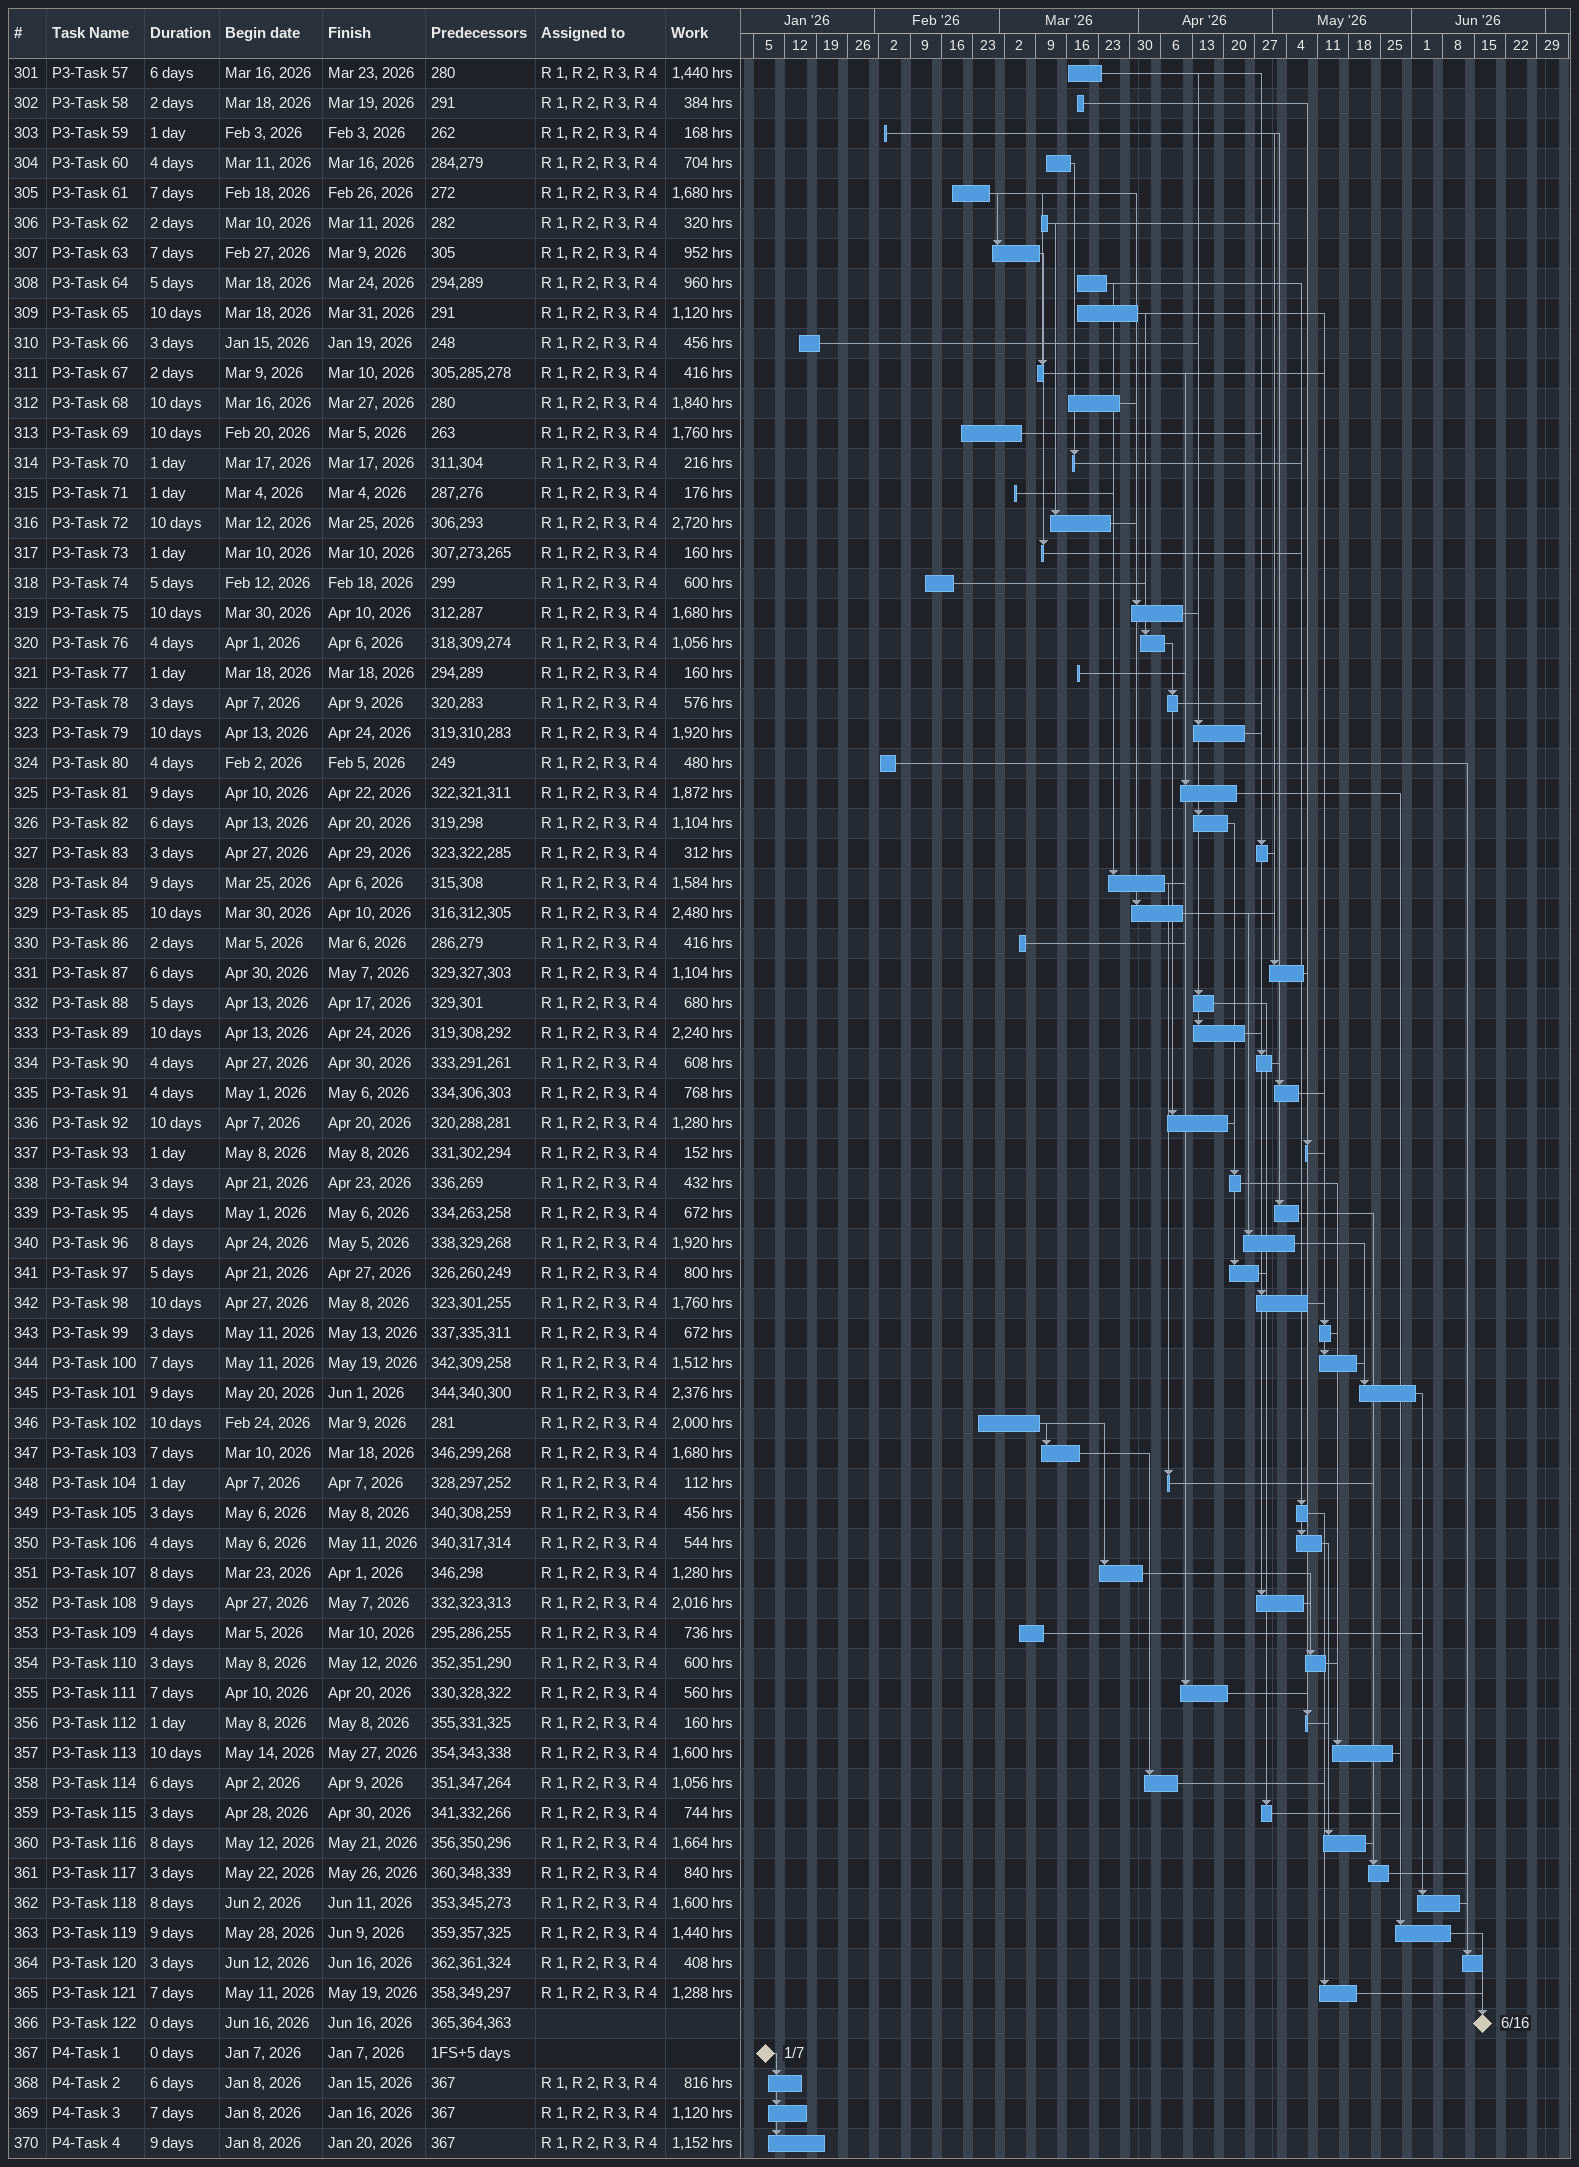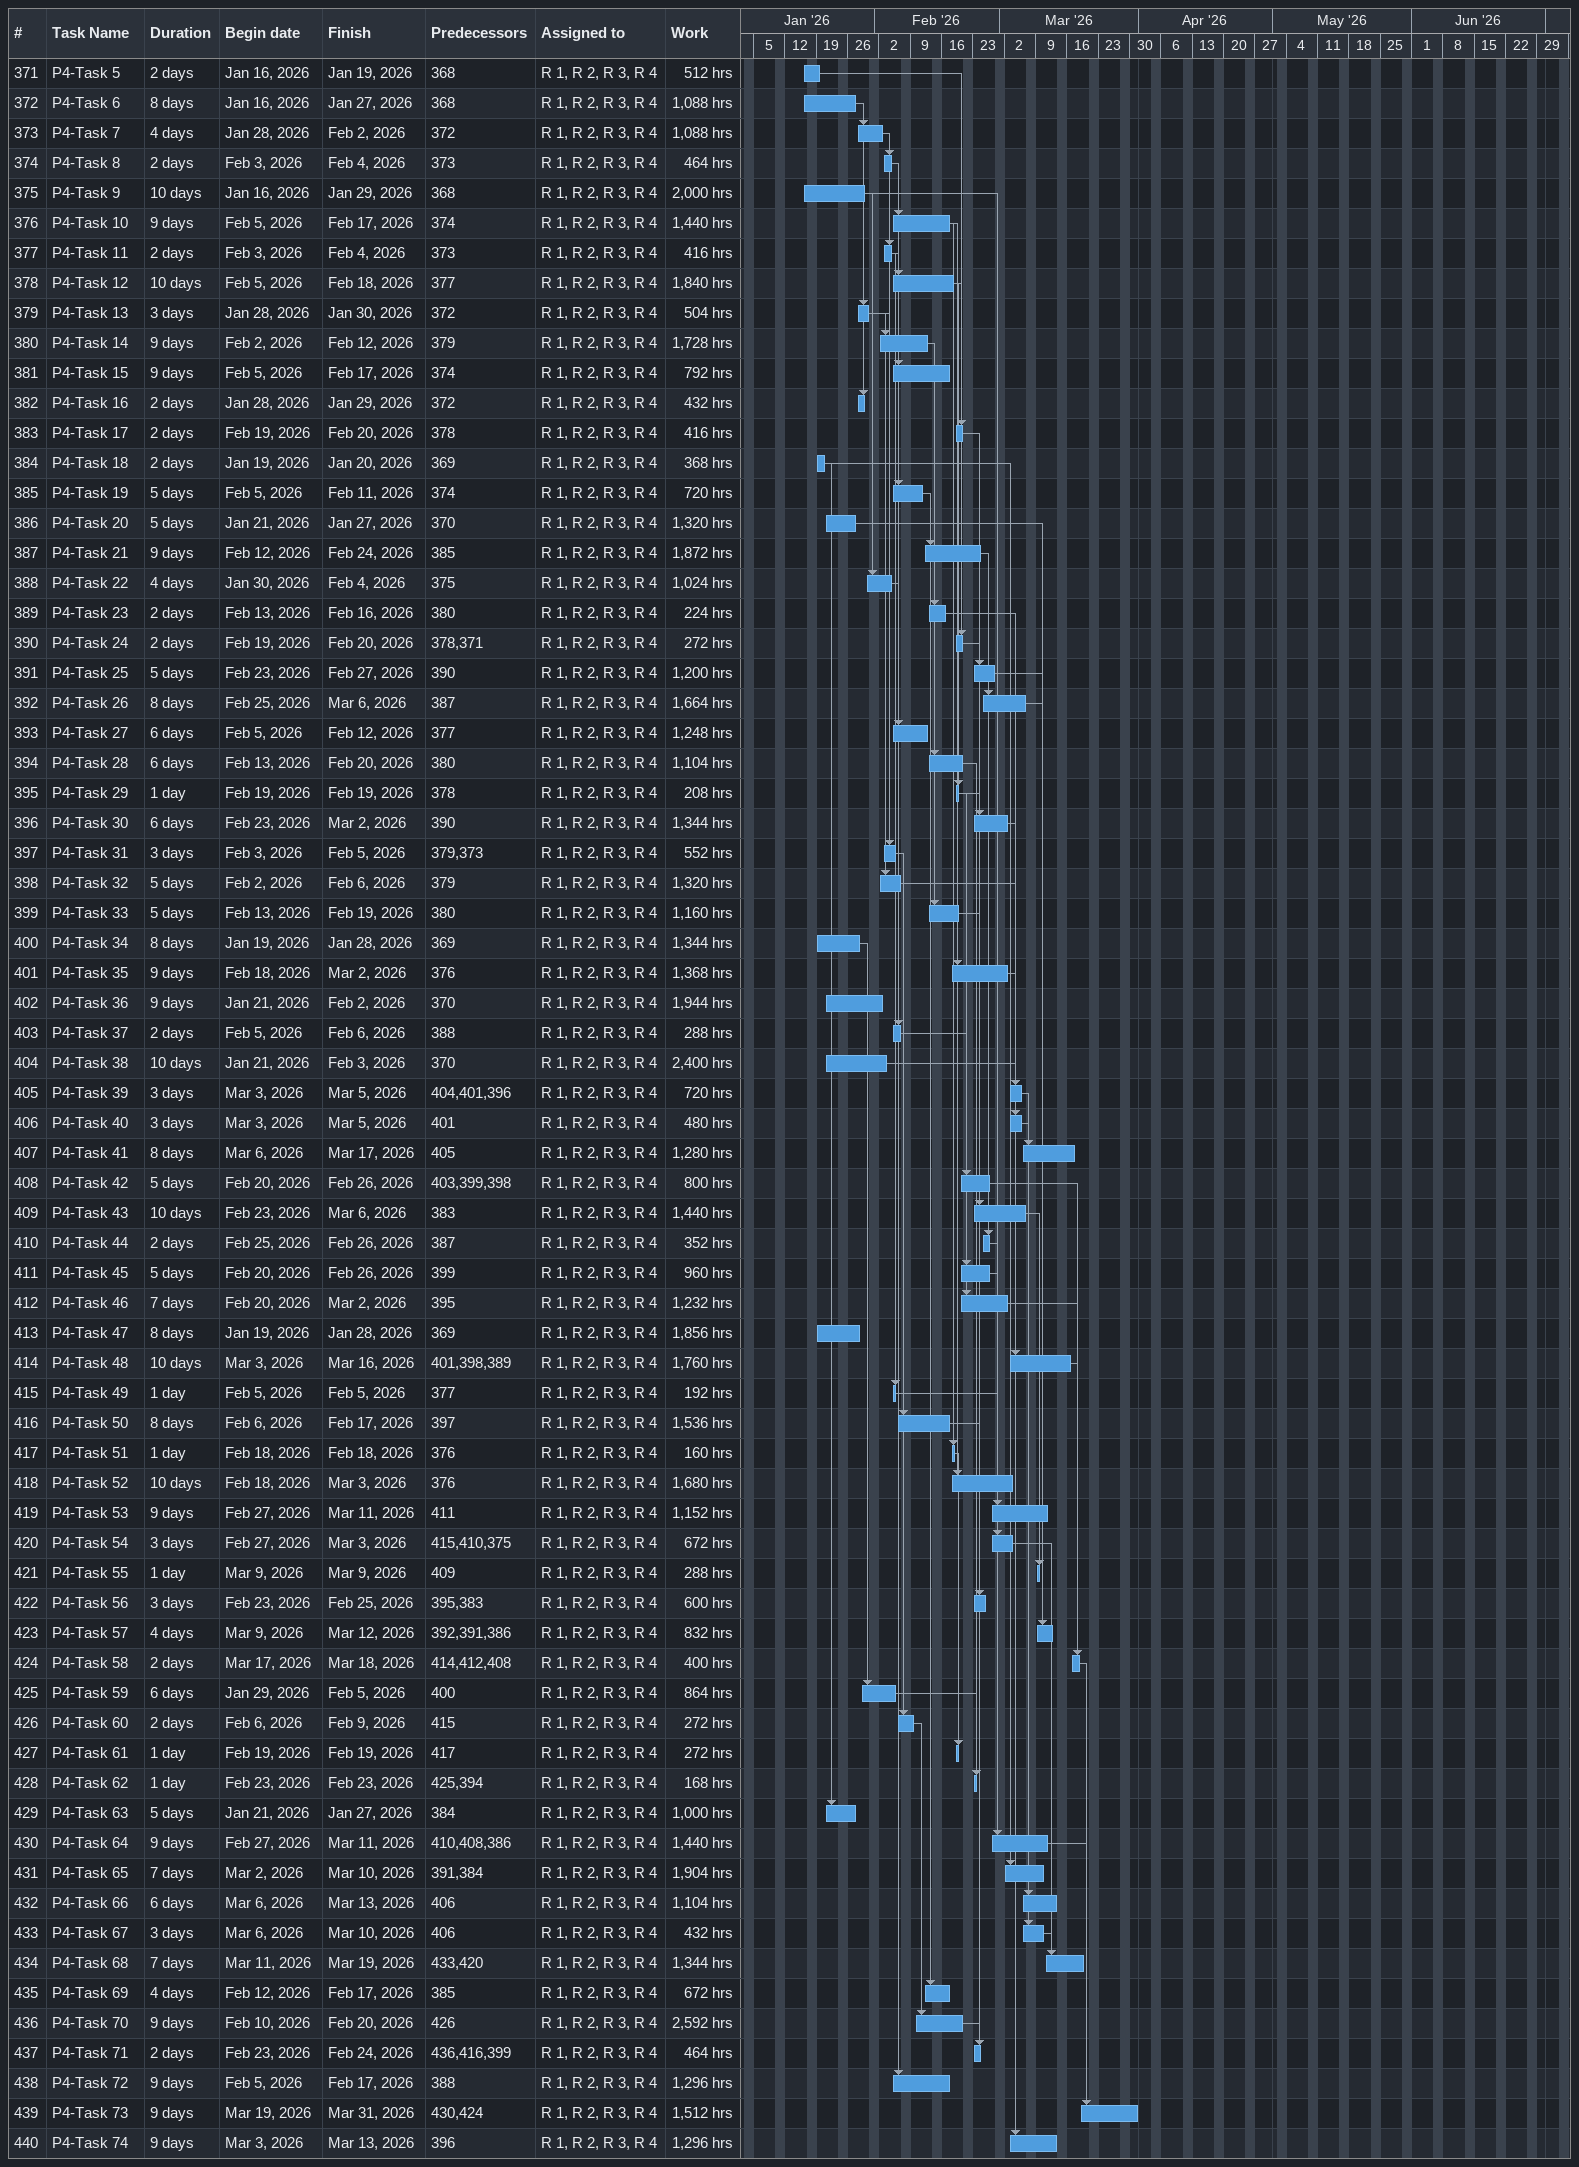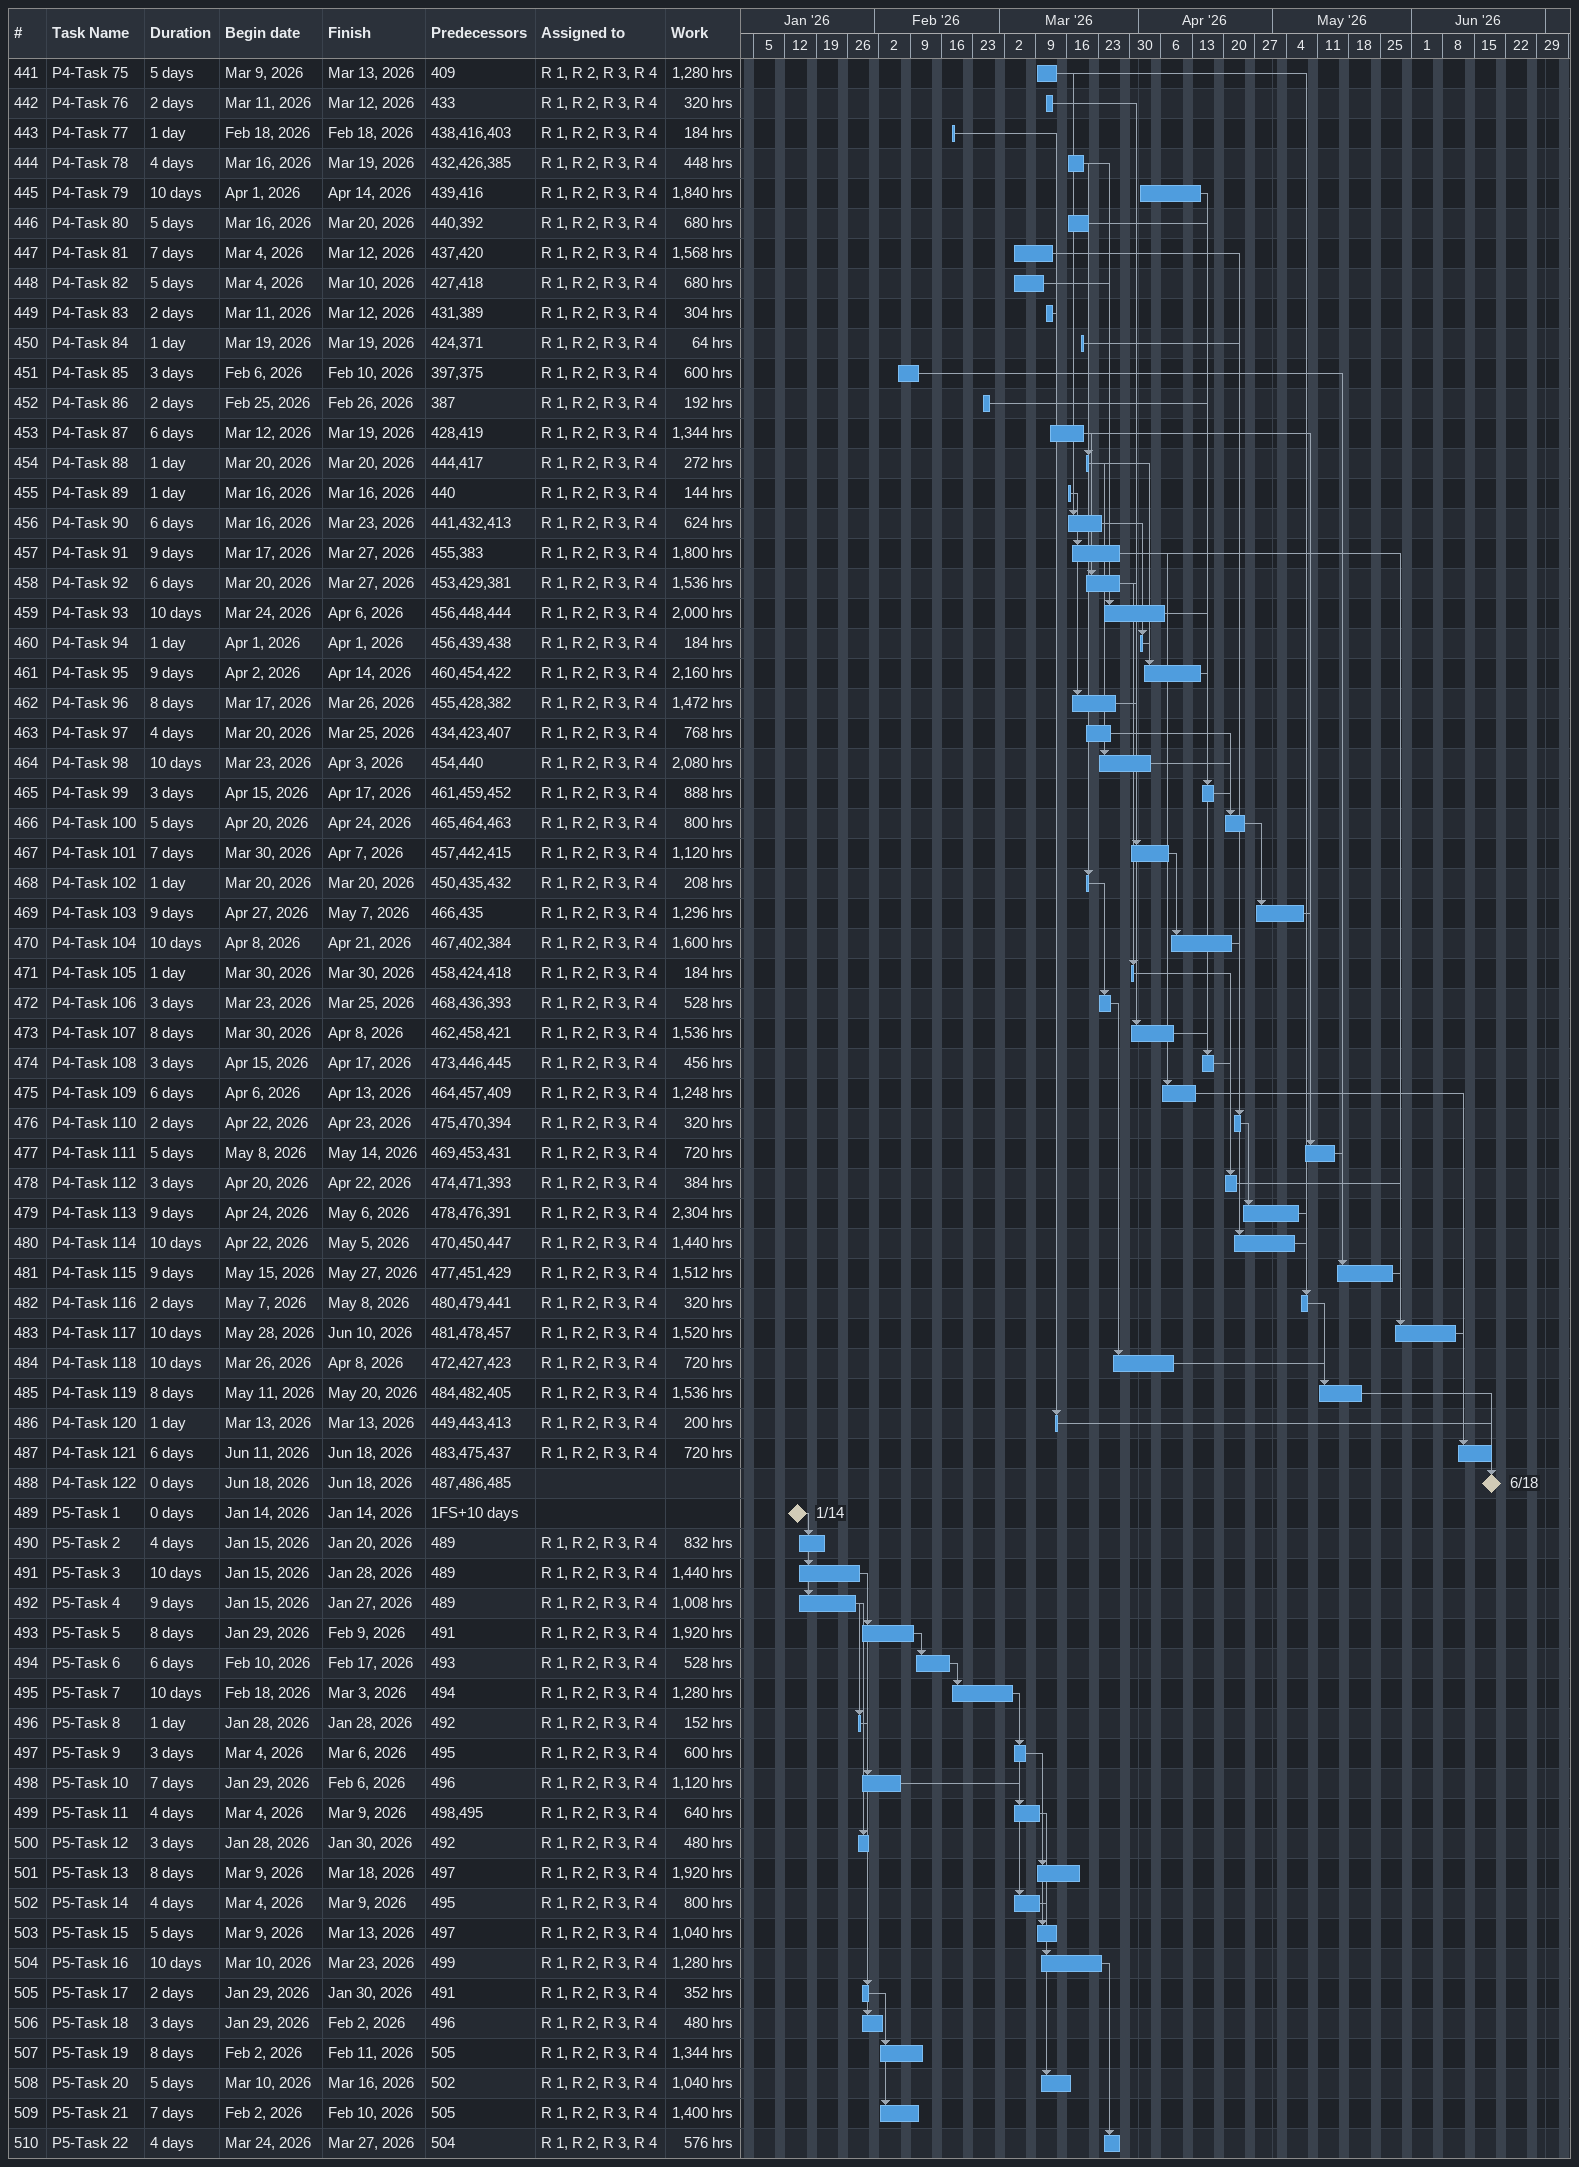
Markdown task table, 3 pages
| ID | Task | Duration | Start | Finish | Predecessors | Resources | Work (h) |
|---|---|---|---|---|---|---|---|
| 301 | P3-Task 57 | 6d | 2026-03-16 | 2026-03-23 | 280 | R 1, R 2, R 3, R 4 | 1440 |
| 302 | P3-Task 58 | 2d | 2026-03-18 | 2026-03-19 | 291 | R 1, R 2, R 3, R 4 | 384 |
| 303 | P3-Task 59 | 1d | 2026-02-03 | 2026-02-03 | 262 | R 1, R 2, R 3, R 4 | 168 |
| 304 | P3-Task 60 | 4d | 2026-03-11 | 2026-03-16 | 284, 279 | R 1, R 2, R 3, R 4 | 704 |
| 305 | P3-Task 61 | 7d | 2026-02-18 | 2026-02-26 | 272 | R 1, R 2, R 3, R 4 | 1680 |
| 306 | P3-Task 62 | 2d | 2026-03-10 | 2026-03-11 | 282 | R 1, R 2, R 3, R 4 | 320 |
| 307 | P3-Task 63 | 7d | 2026-02-27 | 2026-03-09 | 305 | R 1, R 2, R 3, R 4 | 952 |
| 308 | P3-Task 64 | 5d | 2026-03-18 | 2026-03-24 | 294, 289 | R 1, R 2, R 3, R 4 | 960 |
| 309 | P3-Task 65 | 10d | 2026-03-18 | 2026-03-31 | 291 | R 1, R 2, R 3, R 4 | 1120 |
| 310 | P3-Task 66 | 3d | 2026-01-15 | 2026-01-19 | 248 | R 1, R 2, R 3, R 4 | 456 |
| 311 | P3-Task 67 | 2d | 2026-03-09 | 2026-03-10 | 305, 285, 278 | R 1, R 2, R 3, R 4 | 416 |
| 312 | P3-Task 68 | 10d | 2026-03-16 | 2026-03-27 | 280 | R 1, R 2, R 3, R 4 | 1840 |
| 313 | P3-Task 69 | 10d | 2026-02-20 | 2026-03-05 | 263 | R 1, R 2, R 3, R 4 | 1760 |
| 314 | P3-Task 70 | 1d | 2026-03-17 | 2026-03-17 | 311, 304 | R 1, R 2, R 3, R 4 | 216 |
| 315 | P3-Task 71 | 1d | 2026-03-04 | 2026-03-04 | 287, 276 | R 1, R 2, R 3, R 4 | 176 |
| 316 | P3-Task 72 | 10d | 2026-03-12 | 2026-03-25 | 306, 293 | R 1, R 2, R 3, R 4 | 2720 |
| 317 | P3-Task 73 | 1d | 2026-03-10 | 2026-03-10 | 307, 273, 265 | R 1, R 2, R 3, R 4 | 160 |
| 318 | P3-Task 74 | 5d | 2026-02-12 | 2026-02-18 | 299 | R 1, R 2, R 3, R 4 | 600 |
| 319 | P3-Task 75 | 10d | 2026-03-30 | 2026-04-10 | 312, 287 | R 1, R 2, R 3, R 4 | 1680 |
| 320 | P3-Task 76 | 4d | 2026-04-01 | 2026-04-06 | 318, 309, 274 | R 1, R 2, R 3, R 4 | 1056 |
| 321 | P3-Task 77 | 1d | 2026-03-18 | 2026-03-18 | 294, 289 | R 1, R 2, R 3, R 4 | 160 |
| 322 | P3-Task 78 | 3d | 2026-04-07 | 2026-04-09 | 320, 283 | R 1, R 2, R 3, R 4 | 576 |
| 323 | P3-Task 79 | 10d | 2026-04-13 | 2026-04-24 | 319, 310, 283 | R 1, R 2, R 3, R 4 | 1920 |
| 324 | P3-Task 80 | 4d | 2026-02-02 | 2026-02-05 | 249 | R 1, R 2, R 3, R 4 | 480 |
| 325 | P3-Task 81 | 9d | 2026-04-10 | 2026-04-22 | 322, 321, 311 | R 1, R 2, R 3, R 4 | 1872 |
| 326 | P3-Task 82 | 6d | 2026-04-13 | 2026-04-20 | 319, 298 | R 1, R 2, R 3, R 4 | 1104 |
| 327 | P3-Task 83 | 3d | 2026-04-27 | 2026-04-29 | 323, 322, 285 | R 1, R 2, R 3, R 4 | 312 |
| 328 | P3-Task 84 | 9d | 2026-03-25 | 2026-04-06 | 315, 308 | R 1, R 2, R 3, R 4 | 1584 |
| 329 | P3-Task 85 | 10d | 2026-03-30 | 2026-04-10 | 316, 312, 305 | R 1, R 2, R 3, R 4 | 2480 |
| 330 | P3-Task 86 | 2d | 2026-03-05 | 2026-03-06 | 286, 279 | R 1, R 2, R 3, R 4 | 416 |
| 331 | P3-Task 87 | 6d | 2026-04-30 | 2026-05-07 | 329, 327, 303 | R 1, R 2, R 3, R 4 | 1104 |
| 332 | P3-Task 88 | 5d | 2026-04-13 | 2026-04-17 | 329, 301 | R 1, R 2, R 3, R 4 | 680 |
| 333 | P3-Task 89 | 10d | 2026-04-13 | 2026-04-24 | 319, 308, 292 | R 1, R 2, R 3, R 4 | 2240 |
| 334 | P3-Task 90 | 4d | 2026-04-27 | 2026-04-30 | 333, 291, 261 | R 1, R 2, R 3, R 4 | 608 |
| 335 | P3-Task 91 | 4d | 2026-05-01 | 2026-05-06 | 334, 306, 303 | R 1, R 2, R 3, R 4 | 768 |
| 336 | P3-Task 92 | 10d | 2026-04-07 | 2026-04-20 | 320, 288, 281 | R 1, R 2, R 3, R 4 | 1280 |
| 337 | P3-Task 93 | 1d | 2026-05-08 | 2026-05-08 | 331, 302, 294 | R 1, R 2, R 3, R 4 | 152 |
| 338 | P3-Task 94 | 3d | 2026-04-21 | 2026-04-23 | 336, 269 | R 1, R 2, R 3, R 4 | 432 |
| 339 | P3-Task 95 | 4d | 2026-05-01 | 2026-05-06 | 334, 263, 258 | R 1, R 2, R 3, R 4 | 672 |
| 340 | P3-Task 96 | 8d | 2026-04-24 | 2026-05-05 | 338, 329, 268 | R 1, R 2, R 3, R 4 | 1920 |
| 341 | P3-Task 97 | 5d | 2026-04-21 | 2026-04-27 | 326, 260, 249 | R 1, R 2, R 3, R 4 | 800 |
| 342 | P3-Task 98 | 10d | 2026-04-27 | 2026-05-08 | 323, 301, 255 | R 1, R 2, R 3, R 4 | 1760 |
| 343 | P3-Task 99 | 3d | 2026-05-11 | 2026-05-13 | 337, 335, 311 | R 1, R 2, R 3, R 4 | 672 |
| 344 | P3-Task 100 | 7d | 2026-05-11 | 2026-05-19 | 342, 309, 258 | R 1, R 2, R 3, R 4 | 1512 |
| 345 | P3-Task 101 | 9d | 2026-05-20 | 2026-06-01 | 344, 340, 300 | R 1, R 2, R 3, R 4 | 2376 |
| 346 | P3-Task 102 | 10d | 2026-02-24 | 2026-03-09 | 281 | R 1, R 2, R 3, R 4 | 2000 |
| 347 | P3-Task 103 | 7d | 2026-03-10 | 2026-03-18 | 346, 299, 268 | R 1, R 2, R 3, R 4 | 1680 |
| 348 | P3-Task 104 | 1d | 2026-04-07 | 2026-04-07 | 328, 297, 252 | R 1, R 2, R 3, R 4 | 112 |
| 349 | P3-Task 105 | 3d | 2026-05-06 | 2026-05-08 | 340, 308, 259 | R 1, R 2, R 3, R 4 | 456 |
| 350 | P3-Task 106 | 4d | 2026-05-06 | 2026-05-11 | 340, 317, 314 | R 1, R 2, R 3, R 4 | 544 |
| 351 | P3-Task 107 | 8d | 2026-03-23 | 2026-04-01 | 346, 298 | R 1, R 2, R 3, R 4 | 1280 |
| 352 | P3-Task 108 | 9d | 2026-04-27 | 2026-05-07 | 332, 323, 313 | R 1, R 2, R 3, R 4 | 2016 |
| 353 | P3-Task 109 | 4d | 2026-03-05 | 2026-03-10 | 295, 286, 255 | R 1, R 2, R 3, R 4 | 736 |
| 354 | P3-Task 110 | 3d | 2026-05-08 | 2026-05-12 | 352, 351, 290 | R 1, R 2, R 3, R 4 | 600 |
| 355 | P3-Task 111 | 7d | 2026-04-10 | 2026-04-20 | 330, 328, 322 | R 1, R 2, R 3, R 4 | 560 |
| 356 | P3-Task 112 | 1d | 2026-05-08 | 2026-05-08 | 355, 331, 325 | R 1, R 2, R 3, R 4 | 160 |
| 357 | P3-Task 113 | 10d | 2026-05-14 | 2026-05-27 | 354, 343, 338 | R 1, R 2, R 3, R 4 | 1600 |
| 358 | P3-Task 114 | 6d | 2026-04-02 | 2026-04-09 | 351, 347, 264 | R 1, R 2, R 3, R 4 | 1056 |
| 359 | P3-Task 115 | 3d | 2026-04-28 | 2026-04-30 | 341, 332, 266 | R 1, R 2, R 3, R 4 | 744 |
| 360 | P3-Task 116 | 8d | 2026-05-12 | 2026-05-21 | 356, 350, 296 | R 1, R 2, R 3, R 4 | 1664 |
| 361 | P3-Task 117 | 3d | 2026-05-22 | 2026-05-26 | 360, 348, 339 | R 1, R 2, R 3, R 4 | 840 |
| 362 | P3-Task 118 | 8d | 2026-06-02 | 2026-06-11 | 353, 345, 273 | R 1, R 2, R 3, R 4 | 1600 |
| 363 | P3-Task 119 | 9d | 2026-05-28 | 2026-06-09 | 359, 357, 325 | R 1, R 2, R 3, R 4 | 1440 |
| 364 | P3-Task 120 | 3d | 2026-06-12 | 2026-06-16 | 362, 361, 324 | R 1, R 2, R 3, R 4 | 408 |
| 365 | P3-Task 121 | 7d | 2026-05-11 | 2026-05-19 | 358, 349, 297 | R 1, R 2, R 3, R 4 | 1288 |
| 366 | P3-Task 122 | 0d | 2026-06-16 | 2026-06-16 | 365, 364, 363 |  |  |
| 367 | P4-Task 1 | 0d | 2026-01-07 | 2026-01-07 | 1FS+5d |  |  |
| 368 | P4-Task 2 | 6d | 2026-01-08 | 2026-01-15 | 367 | R 1, R 2, R 3, R 4 | 816 |
| 369 | P4-Task 3 | 7d | 2026-01-08 | 2026-01-16 | 367 | R 1, R 2, R 3, R 4 | 1120 |
| 370 | P4-Task 4 | 9d | 2026-01-08 | 2026-01-20 | 367 | R 1, R 2, R 3, R 4 | 1152 |
| 371 | P4-Task 5 | 2d | 2026-01-16 | 2026-01-19 | 368 | R 1, R 2, R 3, R 4 | 512 |
| 372 | P4-Task 6 | 8d | 2026-01-16 | 2026-01-27 | 368 | R 1, R 2, R 3, R 4 | 1088 |
| 373 | P4-Task 7 | 4d | 2026-01-28 | 2026-02-02 | 372 | R 1, R 2, R 3, R 4 | 1088 |
| 374 | P4-Task 8 | 2d | 2026-02-03 | 2026-02-04 | 373 | R 1, R 2, R 3, R 4 | 464 |
| 375 | P4-Task 9 | 10d | 2026-01-16 | 2026-01-29 | 368 | R 1, R 2, R 3, R 4 | 2000 |
| 376 | P4-Task 10 | 9d | 2026-02-05 | 2026-02-17 | 374 | R 1, R 2, R 3, R 4 | 1440 |
| 377 | P4-Task 11 | 2d | 2026-02-03 | 2026-02-04 | 373 | R 1, R 2, R 3, R 4 | 416 |
| 378 | P4-Task 12 | 10d | 2026-02-05 | 2026-02-18 | 377 | R 1, R 2, R 3, R 4 | 1840 |
| 379 | P4-Task 13 | 3d | 2026-01-28 | 2026-01-30 | 372 | R 1, R 2, R 3, R 4 | 504 |
| 380 | P4-Task 14 | 9d | 2026-02-02 | 2026-02-12 | 379 | R 1, R 2, R 3, R 4 | 1728 |
| 381 | P4-Task 15 | 9d | 2026-02-05 | 2026-02-17 | 374 | R 1, R 2, R 3, R 4 | 792 |
| 382 | P4-Task 16 | 2d | 2026-01-28 | 2026-01-29 | 372 | R 1, R 2, R 3, R 4 | 432 |
| 383 | P4-Task 17 | 2d | 2026-02-19 | 2026-02-20 | 378 | R 1, R 2, R 3, R 4 | 416 |
| 384 | P4-Task 18 | 2d | 2026-01-19 | 2026-01-20 | 369 | R 1, R 2, R 3, R 4 | 368 |
| 385 | P4-Task 19 | 5d | 2026-02-05 | 2026-02-11 | 374 | R 1, R 2, R 3, R 4 | 720 |
| 386 | P4-Task 20 | 5d | 2026-01-21 | 2026-01-27 | 370 | R 1, R 2, R 3, R 4 | 1320 |
| 387 | P4-Task 21 | 9d | 2026-02-12 | 2026-02-24 | 385 | R 1, R 2, R 3, R 4 | 1872 |
| 388 | P4-Task 22 | 4d | 2026-01-30 | 2026-02-04 | 375 | R 1, R 2, R 3, R 4 | 1024 |
| 389 | P4-Task 23 | 2d | 2026-02-13 | 2026-02-16 | 380 | R 1, R 2, R 3, R 4 | 224 |
| 390 | P4-Task 24 | 2d | 2026-02-19 | 2026-02-20 | 378, 371 | R 1, R 2, R 3, R 4 | 272 |
| 391 | P4-Task 25 | 5d | 2026-02-23 | 2026-02-27 | 390 | R 1, R 2, R 3, R 4 | 1200 |
| 392 | P4-Task 26 | 8d | 2026-02-25 | 2026-03-06 | 387 | R 1, R 2, R 3, R 4 | 1664 |
| 393 | P4-Task 27 | 6d | 2026-02-05 | 2026-02-12 | 377 | R 1, R 2, R 3, R 4 | 1248 |
| 394 | P4-Task 28 | 6d | 2026-02-13 | 2026-02-20 | 380 | R 1, R 2, R 3, R 4 | 1104 |
| 395 | P4-Task 29 | 1d | 2026-02-19 | 2026-02-19 | 378 | R 1, R 2, R 3, R 4 | 208 |
| 396 | P4-Task 30 | 6d | 2026-02-23 | 2026-03-02 | 390 | R 1, R 2, R 3, R 4 | 1344 |
| 397 | P4-Task 31 | 3d | 2026-02-03 | 2026-02-05 | 379, 373 | R 1, R 2, R 3, R 4 | 552 |
| 398 | P4-Task 32 | 5d | 2026-02-02 | 2026-02-06 | 379 | R 1, R 2, R 3, R 4 | 1320 |
| 399 | P4-Task 33 | 5d | 2026-02-13 | 2026-02-19 | 380 | R 1, R 2, R 3, R 4 | 1160 |
| 400 | P4-Task 34 | 8d | 2026-01-19 | 2026-01-28 | 369 | R 1, R 2, R 3, R 4 | 1344 |
| 401 | P4-Task 35 | 9d | 2026-02-18 | 2026-03-02 | 376 | R 1, R 2, R 3, R 4 | 1368 |
| 402 | P4-Task 36 | 9d | 2026-01-21 | 2026-02-02 | 370 | R 1, R 2, R 3, R 4 | 1944 |
| 403 | P4-Task 37 | 2d | 2026-02-05 | 2026-02-06 | 388 | R 1, R 2, R 3, R 4 | 288 |
| 404 | P4-Task 38 | 10d | 2026-01-21 | 2026-02-03 | 370 | R 1, R 2, R 3, R 4 | 2400 |
| 405 | P4-Task 39 | 3d | 2026-03-03 | 2026-03-05 | 404, 401, 396 | R 1, R 2, R 3, R 4 | 720 |
| 406 | P4-Task 40 | 3d | 2026-03-03 | 2026-03-05 | 401 | R 1, R 2, R 3, R 4 | 480 |
| 407 | P4-Task 41 | 8d | 2026-03-06 | 2026-03-17 | 405 | R 1, R 2, R 3, R 4 | 1280 |
| 408 | P4-Task 42 | 5d | 2026-02-20 | 2026-02-26 | 403, 399, 398 | R 1, R 2, R 3, R 4 | 800 |
| 409 | P4-Task 43 | 10d | 2026-02-23 | 2026-03-06 | 383 | R 1, R 2, R 3, R 4 | 1440 |
| 410 | P4-Task 44 | 2d | 2026-02-25 | 2026-02-26 | 387 | R 1, R 2, R 3, R 4 | 352 |
| 411 | P4-Task 45 | 5d | 2026-02-20 | 2026-02-26 | 399 | R 1, R 2, R 3, R 4 | 960 |
| 412 | P4-Task 46 | 7d | 2026-02-20 | 2026-03-02 | 395 | R 1, R 2, R 3, R 4 | 1232 |
| 413 | P4-Task 47 | 8d | 2026-01-19 | 2026-01-28 | 369 | R 1, R 2, R 3, R 4 | 1856 |
| 414 | P4-Task 48 | 10d | 2026-03-03 | 2026-03-16 | 401, 398, 389 | R 1, R 2, R 3, R 4 | 1760 |
| 415 | P4-Task 49 | 1d | 2026-02-05 | 2026-02-05 | 377 | R 1, R 2, R 3, R 4 | 192 |
| 416 | P4-Task 50 | 8d | 2026-02-06 | 2026-02-17 | 397 | R 1, R 2, R 3, R 4 | 1536 |
| 417 | P4-Task 51 | 1d | 2026-02-18 | 2026-02-18 | 376 | R 1, R 2, R 3, R 4 | 160 |
| 418 | P4-Task 52 | 10d | 2026-02-18 | 2026-03-03 | 376 | R 1, R 2, R 3, R 4 | 1680 |
| 419 | P4-Task 53 | 9d | 2026-02-27 | 2026-03-11 | 411 | R 1, R 2, R 3, R 4 | 1152 |
| 420 | P4-Task 54 | 3d | 2026-02-27 | 2026-03-03 | 415, 410, 375 | R 1, R 2, R 3, R 4 | 672 |
| 421 | P4-Task 55 | 1d | 2026-03-09 | 2026-03-09 | 409 | R 1, R 2, R 3, R 4 | 288 |
| 422 | P4-Task 56 | 3d | 2026-02-23 | 2026-02-25 | 395, 383 | R 1, R 2, R 3, R 4 | 600 |
| 423 | P4-Task 57 | 4d | 2026-03-09 | 2026-03-12 | 392, 391, 386 | R 1, R 2, R 3, R 4 | 832 |
| 424 | P4-Task 58 | 2d | 2026-03-17 | 2026-03-18 | 414, 412, 408 | R 1, R 2, R 3, R 4 | 400 |
| 425 | P4-Task 59 | 6d | 2026-01-29 | 2026-02-05 | 400 | R 1, R 2, R 3, R 4 | 864 |
| 426 | P4-Task 60 | 2d | 2026-02-06 | 2026-02-09 | 415 | R 1, R 2, R 3, R 4 | 272 |
| 427 | P4-Task 61 | 1d | 2026-02-19 | 2026-02-19 | 417 | R 1, R 2, R 3, R 4 | 272 |
| 428 | P4-Task 62 | 1d | 2026-02-23 | 2026-02-23 | 425, 394 | R 1, R 2, R 3, R 4 | 168 |
| 429 | P4-Task 63 | 5d | 2026-01-21 | 2026-01-27 | 384 | R 1, R 2, R 3, R 4 | 1000 |
| 430 | P4-Task 64 | 9d | 2026-02-27 | 2026-03-11 | 410, 408, 386 | R 1, R 2, R 3, R 4 | 1440 |
| 431 | P4-Task 65 | 7d | 2026-03-02 | 2026-03-10 | 391, 384 | R 1, R 2, R 3, R 4 | 1904 |
| 432 | P4-Task 66 | 6d | 2026-03-06 | 2026-03-13 | 406 | R 1, R 2, R 3, R 4 | 1104 |
| 433 | P4-Task 67 | 3d | 2026-03-06 | 2026-03-10 | 406 | R 1, R 2, R 3, R 4 | 432 |
| 434 | P4-Task 68 | 7d | 2026-03-11 | 2026-03-19 | 433, 420 | R 1, R 2, R 3, R 4 | 1344 |
| 435 | P4-Task 69 | 4d | 2026-02-12 | 2026-02-17 | 385 | R 1, R 2, R 3, R 4 | 672 |
| 436 | P4-Task 70 | 9d | 2026-02-10 | 2026-02-20 | 426 | R 1, R 2, R 3, R 4 | 2592 |
| 437 | P4-Task 71 | 2d | 2026-02-23 | 2026-02-24 | 436, 416, 399 | R 1, R 2, R 3, R 4 | 464 |
| 438 | P4-Task 72 | 9d | 2026-02-05 | 2026-02-17 | 388 | R 1, R 2, R 3, R 4 | 1296 |
| 439 | P4-Task 73 | 9d | 2026-03-19 | 2026-03-31 | 430, 424 | R 1, R 2, R 3, R 4 | 1512 |
| 440 | P4-Task 74 | 9d | 2026-03-03 | 2026-03-13 | 396 | R 1, R 2, R 3, R 4 | 1296 |
| 441 | P4-Task 75 | 5d | 2026-03-09 | 2026-03-13 | 409 | R 1, R 2, R 3, R 4 | 1280 |
| 442 | P4-Task 76 | 2d | 2026-03-11 | 2026-03-12 | 433 | R 1, R 2, R 3, R 4 | 320 |
| 443 | P4-Task 77 | 1d | 2026-02-18 | 2026-02-18 | 438, 416, 403 | R 1, R 2, R 3, R 4 | 184 |
| 444 | P4-Task 78 | 4d | 2026-03-16 | 2026-03-19 | 432, 426, 385 | R 1, R 2, R 3, R 4 | 448 |
| 445 | P4-Task 79 | 10d | 2026-04-01 | 2026-04-14 | 439, 416 | R 1, R 2, R 3, R 4 | 1840 |
| 446 | P4-Task 80 | 5d | 2026-03-16 | 2026-03-20 | 440, 392 | R 1, R 2, R 3, R 4 | 680 |
| 447 | P4-Task 81 | 7d | 2026-03-04 | 2026-03-12 | 437, 420 | R 1, R 2, R 3, R 4 | 1568 |
| 448 | P4-Task 82 | 5d | 2026-03-04 | 2026-03-10 | 427, 418 | R 1, R 2, R 3, R 4 | 680 |
| 449 | P4-Task 83 | 2d | 2026-03-11 | 2026-03-12 | 431, 389 | R 1, R 2, R 3, R 4 | 304 |
| 450 | P4-Task 84 | 1d | 2026-03-19 | 2026-03-19 | 424, 371 | R 1, R 2, R 3, R 4 | 64 |
| 451 | P4-Task 85 | 3d | 2026-02-06 | 2026-02-10 | 397, 375 | R 1, R 2, R 3, R 4 | 600 |
| 452 | P4-Task 86 | 2d | 2026-02-25 | 2026-02-26 | 387 | R 1, R 2, R 3, R 4 | 192 |
| 453 | P4-Task 87 | 6d | 2026-03-12 | 2026-03-19 | 428, 419 | R 1, R 2, R 3, R 4 | 1344 |
| 454 | P4-Task 88 | 1d | 2026-03-20 | 2026-03-20 | 444, 417 | R 1, R 2, R 3, R 4 | 272 |
| 455 | P4-Task 89 | 1d | 2026-03-16 | 2026-03-16 | 440 | R 1, R 2, R 3, R 4 | 144 |
| 456 | P4-Task 90 | 6d | 2026-03-16 | 2026-03-23 | 441, 432, 413 | R 1, R 2, R 3, R 4 | 624 |
| 457 | P4-Task 91 | 9d | 2026-03-17 | 2026-03-27 | 455, 383 | R 1, R 2, R 3, R 4 | 1800 |
| 458 | P4-Task 92 | 6d | 2026-03-20 | 2026-03-27 | 453, 429, 381 | R 1, R 2, R 3, R 4 | 1536 |
| 459 | P4-Task 93 | 10d | 2026-03-24 | 2026-04-06 | 456, 448, 444 | R 1, R 2, R 3, R 4 | 2000 |
| 460 | P4-Task 94 | 1d | 2026-04-01 | 2026-04-01 | 456, 439, 438 | R 1, R 2, R 3, R 4 | 184 |
| 461 | P4-Task 95 | 9d | 2026-04-02 | 2026-04-14 | 460, 454, 422 | R 1, R 2, R 3, R 4 | 2160 |
| 462 | P4-Task 96 | 8d | 2026-03-17 | 2026-03-26 | 455, 428, 382 | R 1, R 2, R 3, R 4 | 1472 |
| 463 | P4-Task 97 | 4d | 2026-03-20 | 2026-03-25 | 434, 423, 407 | R 1, R 2, R 3, R 4 | 768 |
| 464 | P4-Task 98 | 10d | 2026-03-23 | 2026-04-03 | 454, 440 | R 1, R 2, R 3, R 4 | 2080 |
| 465 | P4-Task 99 | 3d | 2026-04-15 | 2026-04-17 | 461, 459, 452 | R 1, R 2, R 3, R 4 | 888 |
| 466 | P4-Task 100 | 5d | 2026-04-20 | 2026-04-24 | 465, 464, 463 | R 1, R 2, R 3, R 4 | 800 |
| 467 | P4-Task 101 | 7d | 2026-03-30 | 2026-04-07 | 457, 442, 415 | R 1, R 2, R 3, R 4 | 1120 |
| 468 | P4-Task 102 | 1d | 2026-03-20 | 2026-03-20 | 450, 435, 432 | R 1, R 2, R 3, R 4 | 208 |
| 469 | P4-Task 103 | 9d | 2026-04-27 | 2026-05-07 | 466, 435 | R 1, R 2, R 3, R 4 | 1296 |
| 470 | P4-Task 104 | 10d | 2026-04-08 | 2026-04-21 | 467, 402, 384 | R 1, R 2, R 3, R 4 | 1600 |
| 471 | P4-Task 105 | 1d | 2026-03-30 | 2026-03-30 | 458, 424, 418 | R 1, R 2, R 3, R 4 | 184 |
| 472 | P4-Task 106 | 3d | 2026-03-23 | 2026-03-25 | 468, 436, 393 | R 1, R 2, R 3, R 4 | 528 |
| 473 | P4-Task 107 | 8d | 2026-03-30 | 2026-04-08 | 462, 458, 421 | R 1, R 2, R 3, R 4 | 1536 |
| 474 | P4-Task 108 | 3d | 2026-04-15 | 2026-04-17 | 473, 446, 445 | R 1, R 2, R 3, R 4 | 456 |
| 475 | P4-Task 109 | 6d | 2026-04-06 | 2026-04-13 | 464, 457, 409 | R 1, R 2, R 3, R 4 | 1248 |
| 476 | P4-Task 110 | 2d | 2026-04-22 | 2026-04-23 | 475, 470, 394 | R 1, R 2, R 3, R 4 | 320 |
| 477 | P4-Task 111 | 5d | 2026-05-08 | 2026-05-14 | 469, 453, 431 | R 1, R 2, R 3, R 4 | 720 |
| 478 | P4-Task 112 | 3d | 2026-04-20 | 2026-04-22 | 474, 471, 393 | R 1, R 2, R 3, R 4 | 384 |
| 479 | P4-Task 113 | 9d | 2026-04-24 | 2026-05-06 | 478, 476, 391 | R 1, R 2, R 3, R 4 | 2304 |
| 480 | P4-Task 114 | 10d | 2026-04-22 | 2026-05-05 | 470, 450, 447 | R 1, R 2, R 3, R 4 | 1440 |
| 481 | P4-Task 115 | 9d | 2026-05-15 | 2026-05-27 | 477, 451, 429 | R 1, R 2, R 3, R 4 | 1512 |
| 482 | P4-Task 116 | 2d | 2026-05-07 | 2026-05-08 | 480, 479, 441 | R 1, R 2, R 3, R 4 | 320 |
| 483 | P4-Task 117 | 10d | 2026-05-28 | 2026-06-10 | 481, 478, 457 | R 1, R 2, R 3, R 4 | 1520 |
| 484 | P4-Task 118 | 10d | 2026-03-26 | 2026-04-08 | 472, 427, 423 | R 1, R 2, R 3, R 4 | 720 |
| 485 | P4-Task 119 | 8d | 2026-05-11 | 2026-05-20 | 484, 482, 405 | R 1, R 2, R 3, R 4 | 1536 |
| 486 | P4-Task 120 | 1d | 2026-03-13 | 2026-03-13 | 449, 443, 413 | R 1, R 2, R 3, R 4 | 200 |
| 487 | P4-Task 121 | 6d | 2026-06-11 | 2026-06-18 | 483, 475, 437 | R 1, R 2, R 3, R 4 | 720 |
| 488 | P4-Task 122 | 0d | 2026-06-18 | 2026-06-18 | 487, 486, 485 |  |  |
| 489 | P5-Task 1 | 0d | 2026-01-14 | 2026-01-14 | 1FS+10d |  |  |
| 490 | P5-Task 2 | 4d | 2026-01-15 | 2026-01-20 | 489 | R 1, R 2, R 3, R 4 | 832 |
| 491 | P5-Task 3 | 10d | 2026-01-15 | 2026-01-28 | 489 | R 1, R 2, R 3, R 4 | 1440 |
| 492 | P5-Task 4 | 9d | 2026-01-15 | 2026-01-27 | 489 | R 1, R 2, R 3, R 4 | 1008 |
| 493 | P5-Task 5 | 8d | 2026-01-29 | 2026-02-09 | 491 | R 1, R 2, R 3, R 4 | 1920 |
| 494 | P5-Task 6 | 6d | 2026-02-10 | 2026-02-17 | 493 | R 1, R 2, R 3, R 4 | 528 |
| 495 | P5-Task 7 | 10d | 2026-02-18 | 2026-03-03 | 494 | R 1, R 2, R 3, R 4 | 1280 |
| 496 | P5-Task 8 | 1d | 2026-01-28 | 2026-01-28 | 492 | R 1, R 2, R 3, R 4 | 152 |
| 497 | P5-Task 9 | 3d | 2026-03-04 | 2026-03-06 | 495 | R 1, R 2, R 3, R 4 | 600 |
| 498 | P5-Task 10 | 7d | 2026-01-29 | 2026-02-06 | 496 | R 1, R 2, R 3, R 4 | 1120 |
| 499 | P5-Task 11 | 4d | 2026-03-04 | 2026-03-09 | 498, 495 | R 1, R 2, R 3, R 4 | 640 |
| 500 | P5-Task 12 | 3d | 2026-01-28 | 2026-01-30 | 492 | R 1, R 2, R 3, R 4 | 480 |
| 501 | P5-Task 13 | 8d | 2026-03-09 | 2026-03-18 | 497 | R 1, R 2, R 3, R 4 | 1920 |
| 502 | P5-Task 14 | 4d | 2026-03-04 | 2026-03-09 | 495 | R 1, R 2, R 3, R 4 | 800 |
| 503 | P5-Task 15 | 5d | 2026-03-09 | 2026-03-13 | 497 | R 1, R 2, R 3, R 4 | 1040 |
| 504 | P5-Task 16 | 10d | 2026-03-10 | 2026-03-23 | 499 | R 1, R 2, R 3, R 4 | 1280 |
| 505 | P5-Task 17 | 2d | 2026-01-29 | 2026-01-30 | 491 | R 1, R 2, R 3, R 4 | 352 |
| 506 | P5-Task 18 | 3d | 2026-01-29 | 2026-02-02 | 496 | R 1, R 2, R 3, R 4 | 480 |
| 507 | P5-Task 19 | 8d | 2026-02-02 | 2026-02-11 | 505 | R 1, R 2, R 3, R 4 | 1344 |
| 508 | P5-Task 20 | 5d | 2026-03-10 | 2026-03-16 | 502 | R 1, R 2, R 3, R 4 | 1040 |
| 509 | P5-Task 21 | 7d | 2026-02-02 | 2026-02-10 | 505 | R 1, R 2, R 3, R 4 | 1400 |
| 510 | P5-Task 22 | 4d | 2026-03-24 | 2026-03-27 | 504 | R 1, R 2, R 3, R 4 | 576 |
